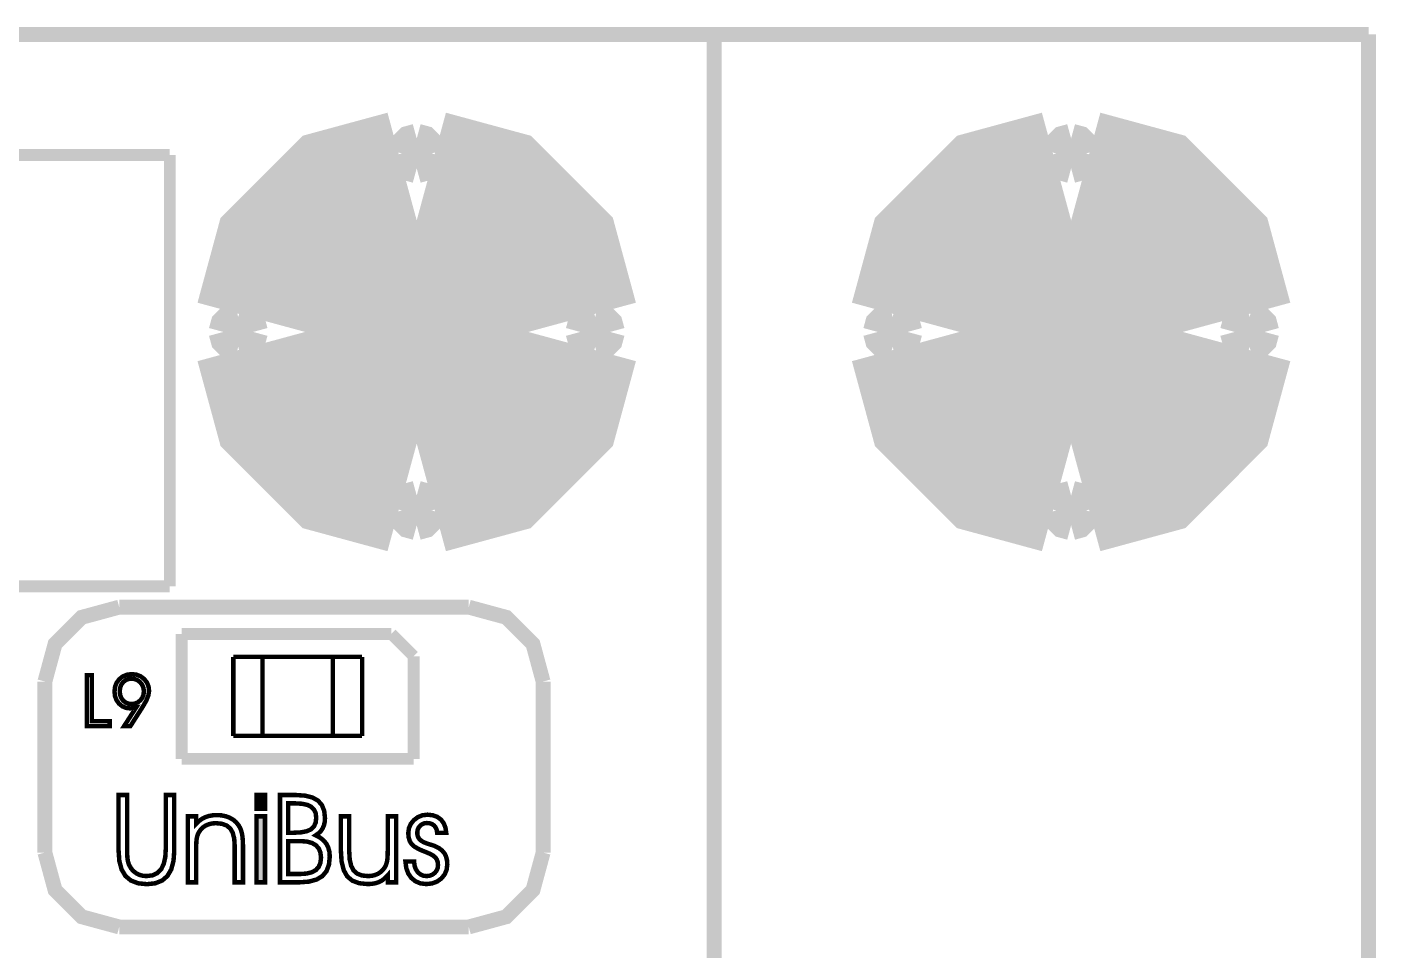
# Model space of a CAD drawing. Extents: x -1.96 to 2.19, y -1.6 to 2.11.
# Drawn here: x 1.28 to 2.187, y 1.488 to 2.108 of the extents above; entities that cross this region are included whole.
import ezdxf

# ---------------------------------------------------------------- set-up
doc = ezdxf.new("R2010")
doc.units = 0
doc.header["$LTSCALE"] = 0.000394
for name, color, linetype in [('KO', 7, 'CONTINUOUS'), ('M4', 7, 'CONTINUOUS'), ('ML', 7, 'CONTINUOUS'), ('TO', 7, 'CONTINUOUS')]:
    doc.layers.add(name, color=color, linetype=linetype)

msp = doc.modelspace()

# ---------------------------------------------------------------- linework, layer by layer
at = {"layer": 'KO', "color": 7, "linetype": 'CONTINUOUS', "const_width": 0.01}
for points in [[(-1.958433, 2.103472), (1.741563, 2.103472)], [(1.741563, -1.596524), (1.741563, 2.103472)], [(1.741563, 2.103472), (2.181563, 2.103472)], [(2.181563, -1.596524), (2.181563, 2.103472)]]:
    msp.add_lwpolyline(points, dxfattribs=at)
at = {"layer": 'M4', "color": 7, "linetype": 'CONTINUOUS', "const_width": 0.003}
for points in [[(1.418256, 1.631898), (1.418256, 1.685043)], [(1.418256, 1.685043), (1.504866, 1.685043)], [(1.437941, 1.631898), (1.437941, 1.685043)], [(1.485181, 1.631898), (1.485181, 1.685043)], [(1.504866, 1.631898), (1.504866, 1.685043)], [(1.418256, 1.631898), (1.504866, 1.631898)]]:
    msp.add_lwpolyline(points, dxfattribs=at)
at = {"layer": 'ML', "color": 7, "linetype": 'CONTINUOUS'}
for points, const_width in [([(1.541563, 1.978472), (1.50376, 1.968207), (1.476828, 1.941276), (1.466563, 1.903472)], 0.15), ([(1.541563, 1.978472), (1.50376, 1.968207), (1.476828, 1.941276), (1.466563, 1.903472)], 0.15), ([(1.616563, 1.903472), (1.606298, 1.941276), (1.579366, 1.968207), (1.541563, 1.978472)], 0.15), ([(1.616563, 1.903472), (1.606298, 1.941276), (1.579366, 1.968207), (1.541563, 1.978472)], 0.15), ([(1.981563, 1.978472), (1.943761, 1.968207), (1.916831, 1.941276), (1.906567, 1.903472)], 0.15), ([(1.981563, 1.978472), (1.943761, 1.968207), (1.916831, 1.941276), (1.906567, 1.903472)], 0.15), ([(2.056559, 1.903472), (2.046295, 1.941276), (2.019365, 1.968207), (1.981563, 1.978472)], 0.15), ([(2.056559, 1.903472), (2.046295, 1.941276), (2.019365, 1.968207), (1.981563, 1.978472)], 0.15), ([(1.541563, 2.033472), (1.536525, 2.032104), (1.532935, 2.028513), (1.531567, 2.023472)], 0.02), ([(1.541563, 2.033472), (1.536525, 2.032104), (1.532935, 2.028513), (1.531567, 2.023472)], 0.02), ([(1.551559, 2.023472), (1.550191, 2.028513), (1.546601, 2.032104), (1.541563, 2.033472)], 0.02), ([(1.551559, 2.023472), (1.550191, 2.028513), (1.546601, 2.032104), (1.541563, 2.033472)], 0.02), ([(1.981563, 2.033472), (1.976522, 2.032104), (1.972932, 2.028513), (1.971563, 2.023472)], 0.02), ([(1.981563, 2.033472), (1.976522, 2.032104), (1.972932, 2.028513), (1.971563, 2.023472)], 0.02), ([(1.991563, 2.023472), (1.990194, 2.028513), (1.986604, 2.032104), (1.981563, 2.033472)], 0.02), ([(1.991563, 2.023472), (1.990194, 2.028513), (1.986604, 2.032104), (1.981563, 2.033472)], 0.02), ([(1.531567, 2.023472), (1.532935, 2.018432), (1.536525, 2.014841), (1.541563, 2.013472)], 0.02), ([(1.531567, 2.023472), (1.532935, 2.018432), (1.536525, 2.014841), (1.541563, 2.013472)], 0.02), ([(1.541563, 2.013472), (1.546601, 2.014841), (1.550191, 2.018432), (1.551559, 2.023472)], 0.02), ([(1.541563, 2.013472), (1.546601, 2.014841), (1.550191, 2.018432), (1.551559, 2.023472)], 0.02), ([(1.971563, 2.023472), (1.972932, 2.018432), (1.976522, 2.014841), (1.981563, 2.013472)], 0.02), ([(1.971563, 2.023472), (1.972932, 2.018432), (1.976522, 2.014841), (1.981563, 2.013472)], 0.02), ([(1.981563, 2.013472), (1.986604, 2.014841), (1.990194, 2.018432), (1.991563, 2.023472)], 0.02), ([(1.981563, 2.013472), (1.986604, 2.014841), (1.990194, 2.018432), (1.991563, 2.023472)], 0.02), ([(1.466563, 1.903472), (1.476828, 1.865669), (1.50376, 1.838738), (1.541563, 1.828472)], 0.15), ([(1.466563, 1.903472), (1.476828, 1.865669), (1.50376, 1.838738), (1.541563, 1.828472)], 0.15), ([(1.541563, 1.828472), (1.579366, 1.838738), (1.606298, 1.865669), (1.616563, 1.903472)], 0.15), ([(1.541563, 1.828472), (1.579366, 1.838738), (1.606298, 1.865669), (1.616563, 1.903472)], 0.15), ([(1.906567, 1.903472), (1.916831, 1.865669), (1.943761, 1.838738), (1.981563, 1.828472)], 0.15), ([(1.906567, 1.903472), (1.916831, 1.865669), (1.943761, 1.838738), (1.981563, 1.828472)], 0.15), ([(1.981563, 1.828472), (2.019365, 1.838738), (2.046295, 1.865669), (2.056559, 1.903472)], 0.15), ([(1.981563, 1.828472), (2.019365, 1.838738), (2.046295, 1.865669), (2.056559, 1.903472)], 0.15), ([(1.421563, 1.913472), (1.416522, 1.912104), (1.412932, 1.908513), (1.411563, 1.903472)], 0.02), ([(1.421563, 1.913472), (1.416522, 1.912104), (1.412932, 1.908513), (1.411563, 1.903472)], 0.02), ([(1.431563, 1.903472), (1.430194, 1.908513), (1.426604, 1.912104), (1.421563, 1.913472)], 0.02), ([(1.431563, 1.903472), (1.430194, 1.908513), (1.426604, 1.912104), (1.421563, 1.913472)], 0.02), ([(1.661563, 1.913469), (1.656525, 1.9121), (1.652935, 1.90851), (1.651567, 1.903472)], 0.02), ([(1.661563, 1.913469), (1.656525, 1.9121), (1.652935, 1.90851), (1.651567, 1.903472)], 0.02), ([(1.671559, 1.903472), (1.670191, 1.90851), (1.666601, 1.9121), (1.661563, 1.913469)], 0.02), ([(1.671559, 1.903472), (1.670191, 1.90851), (1.666601, 1.9121), (1.661563, 1.913469)], 0.02), ([(1.861563, 1.913469), (1.856522, 1.9121), (1.852932, 1.90851), (1.851563, 1.903472)], 0.02), ([(1.861563, 1.913469), (1.856522, 1.9121), (1.852932, 1.90851), (1.851563, 1.903472)], 0.02), ([(1.871563, 1.903472), (1.870194, 1.90851), (1.866604, 1.9121), (1.861563, 1.913469)], 0.02), ([(1.871563, 1.903472), (1.870194, 1.90851), (1.866604, 1.9121), (1.861563, 1.913469)], 0.02), ([(2.101563, 1.913472), (2.096522, 1.912104), (2.092932, 1.908513), (2.091563, 1.903472)], 0.02), ([(2.101563, 1.913472), (2.096522, 1.912104), (2.092932, 1.908513), (2.091563, 1.903472)], 0.02), ([(2.111563, 1.903472), (2.110194, 1.908513), (2.106604, 1.912104), (2.101563, 1.913472)], 0.02), ([(2.111563, 1.903472), (2.110194, 1.908513), (2.106604, 1.912104), (2.101563, 1.913472)], 0.02), ([(1.411563, 1.903472), (1.412932, 1.898432), (1.416522, 1.894841), (1.421563, 1.893472)], 0.02), ([(1.411563, 1.903472), (1.412932, 1.898432), (1.416522, 1.894841), (1.421563, 1.893472)], 0.02), ([(1.421563, 1.893472), (1.426604, 1.894841), (1.430194, 1.898432), (1.431563, 1.903472)], 0.02), ([(1.421563, 1.893472), (1.426604, 1.894841), (1.430194, 1.898432), (1.431563, 1.903472)], 0.02), ([(1.651567, 1.903472), (1.652935, 1.898435), (1.656525, 1.894845), (1.661563, 1.893476)], 0.02), ([(1.651567, 1.903472), (1.652935, 1.898435), (1.656525, 1.894845), (1.661563, 1.893476)], 0.02), ([(1.661563, 1.893476), (1.666601, 1.894845), (1.670191, 1.898435), (1.671559, 1.903472)], 0.02), ([(1.661563, 1.893476), (1.666601, 1.894845), (1.670191, 1.898435), (1.671559, 1.903472)], 0.02), ([(1.851563, 1.903472), (1.852932, 1.898435), (1.856522, 1.894845), (1.861563, 1.893476)], 0.02), ([(1.851563, 1.903472), (1.852932, 1.898435), (1.856522, 1.894845), (1.861563, 1.893476)], 0.02), ([(1.861563, 1.893476), (1.866604, 1.894845), (1.870194, 1.898435), (1.871563, 1.903472)], 0.02), ([(1.861563, 1.893476), (1.866604, 1.894845), (1.870194, 1.898435), (1.871563, 1.903472)], 0.02), ([(2.091563, 1.903472), (2.092932, 1.898432), (2.096522, 1.894841), (2.101563, 1.893472)], 0.02), ([(2.091563, 1.903472), (2.092932, 1.898432), (2.096522, 1.894841), (2.101563, 1.893472)], 0.02), ([(2.101563, 1.893472), (2.106604, 1.894841), (2.110194, 1.898432), (2.111563, 1.903472)], 0.02), ([(2.101563, 1.893472), (2.106604, 1.894841), (2.110194, 1.898432), (2.111563, 1.903472)], 0.02), ([(1.541563, 1.793469), (1.536525, 1.7921), (1.532935, 1.78851), (1.531567, 1.783472)], 0.02), ([(1.541563, 1.793469), (1.536525, 1.7921), (1.532935, 1.78851), (1.531567, 1.783472)], 0.02), ([(1.551559, 1.783472), (1.550191, 1.78851), (1.546601, 1.7921), (1.541563, 1.793469)], 0.02), ([(1.551559, 1.783472), (1.550191, 1.78851), (1.546601, 1.7921), (1.541563, 1.793469)], 0.02), ([(1.981563, 1.793469), (1.976522, 1.7921), (1.972932, 1.78851), (1.971563, 1.783472)], 0.02), ([(1.981563, 1.793469), (1.976522, 1.7921), (1.972932, 1.78851), (1.971563, 1.783472)], 0.02), ([(1.991563, 1.783472), (1.990194, 1.78851), (1.986604, 1.7921), (1.981563, 1.793469)], 0.02), ([(1.991563, 1.783472), (1.990194, 1.78851), (1.986604, 1.7921), (1.981563, 1.793469)], 0.02), ([(1.531567, 1.783472), (1.532935, 1.778435), (1.536525, 1.774845), (1.541563, 1.773476)], 0.02), ([(1.531567, 1.783472), (1.532935, 1.778435), (1.536525, 1.774845), (1.541563, 1.773476)], 0.02), ([(1.541563, 1.773476), (1.546601, 1.774845), (1.550191, 1.778435), (1.551559, 1.783472)], 0.02), ([(1.541563, 1.773476), (1.546601, 1.774845), (1.550191, 1.778435), (1.551559, 1.783472)], 0.02), ([(1.971563, 1.783472), (1.972932, 1.778435), (1.976522, 1.774845), (1.981563, 1.773476)], 0.02), ([(1.971563, 1.783472), (1.972932, 1.778435), (1.976522, 1.774845), (1.981563, 1.773476)], 0.02), ([(1.981563, 1.773476), (1.986604, 1.774845), (1.990194, 1.778435), (1.991563, 1.783472)], 0.02), ([(1.981563, 1.773476), (1.986604, 1.774845), (1.990194, 1.778435), (1.991563, 1.783472)], 0.02)]:
    msp.add_lwpolyline(points, dxfattribs=dict(at, const_width=const_width))
at = {"layer": 'TO', "color": 7, "linetype": 'CONTINUOUS'}
for points, const_width in [([(0.857567, 2.022472), (1.375563, 2.022472)], 0.008), ([(1.375563, 1.732472), (1.375563, 2.022472)], 0.008), ([(0.857567, 1.732472), (1.375563, 1.732472)], 0.008), ([(1.341559, 1.718469), (1.31636, 1.711626), (1.298409, 1.693672), (1.291567, 1.668472)], 0.01), ([(1.341559, 1.718469), (1.31636, 1.711626), (1.298409, 1.693672), (1.291567, 1.668472)], 0.01), ([(1.341563, 1.718472), (1.576563, 1.718472)], 0.01), ([(1.626559, 1.668472), (1.619716, 1.693672), (1.601763, 1.711626), (1.576563, 1.718469)], 0.01), ([(1.626559, 1.668472), (1.619716, 1.693672), (1.601763, 1.711626), (1.576563, 1.718469)], 0.01), ([(1.383563, 1.616472), (1.383563, 1.700472)], 0.008), ([(1.383563, 1.700472), (1.524563, 1.700472)], 0.008), ([(1.524563, 1.700472), (1.539563, 1.685472)], 0.008), ([(1.539563, 1.616472), (1.539563, 1.685472)], 0.008), ([(1.291567, 1.553472), (1.291567, 1.668472)], 0.01), ([(1.335161, 1.638472), (1.31974, 1.638472), (1.31974, 1.672701), (1.323126, 1.672701), (1.323126, 1.641787), (1.335161, 1.641787), (1.335161, 1.638472)], 0.003), ([(1.335161, 1.638472), (1.31974, 1.638472), (1.31974, 1.672701), (1.323126, 1.672701), (1.323126, 1.641787), (1.335161, 1.641787), (1.335161, 1.638472)], 0.003), ([(1.349028, 1.638472), (1.344823, 1.638472), (1.352807, 1.650878), (1.352094, 1.650722), (1.35142, 1.650593), (1.350783, 1.650492), (1.350193, 1.65042), (1.349639, 1.650377), (1.349122, 1.650362), (1.346197, 1.650723), (1.343629, 1.651805), (1.341421, 1.653606), (1.339729, 1.655957), (1.338716, 1.658676), (1.338378, 1.661764), (1.338745, 1.664938), (1.339843, 1.667723), (1.341669, 1.670118), (1.34406, 1.671955), (1.346851, 1.673058), (1.350039, 1.673425), (1.353172, 1.673063), (1.355932, 1.671976), (1.358319, 1.670165), (1.360155, 1.667831), (1.361256, 1.665163), (1.361622, 1.662165), (1.361152, 1.659154), (1.35974, 1.65561), (1.357386, 1.651535), (1.357143, 1.65115), (1.35694, 1.650828), (1.356776, 1.650571), (1.349028, 1.638472)], 0.003), ([(1.349028, 1.638472), (1.344823, 1.638472), (1.352807, 1.650878), (1.352094, 1.650722), (1.35142, 1.650593), (1.350783, 1.650492), (1.350193, 1.65042), (1.349639, 1.650377), (1.349122, 1.650362), (1.346197, 1.650723), (1.343629, 1.651805), (1.341421, 1.653606), (1.339729, 1.655957), (1.338716, 1.658676), (1.338378, 1.661764), (1.338745, 1.664938), (1.339843, 1.667723), (1.341669, 1.670118), (1.34406, 1.671955), (1.346851, 1.673058), (1.350039, 1.673425), (1.353172, 1.673063), (1.355932, 1.671976), (1.358319, 1.670165), (1.360155, 1.667831), (1.361256, 1.665163), (1.361622, 1.662165), (1.361152, 1.659154), (1.35974, 1.65561), (1.357386, 1.651535), (1.357143, 1.65115), (1.35694, 1.650828), (1.356776, 1.650571), (1.349028, 1.638472)], 0.003), ([(1.349831, 1.653346), (1.352049, 1.653619), (1.354019, 1.654436), (1.355736, 1.655795), (1.357059, 1.65755), (1.357853, 1.659556), (1.358118, 1.661815), (1.357848, 1.664098), (1.357037, 1.666131), (1.355685, 1.667909), (1.35395, 1.669287), (1.351982, 1.670114), (1.34978, 1.67039), (1.347663, 1.670122), (1.345788, 1.669322), (1.344157, 1.667992), (1.342895, 1.666245), (1.342138, 1.664202), (1.341886, 1.661862), (1.342134, 1.659529), (1.342883, 1.657491), (1.344134, 1.655748), (1.345762, 1.654415), (1.347662, 1.653614), (1.349831, 1.653346)], 0.003), ([(1.349831, 1.653346), (1.352049, 1.653619), (1.354019, 1.654436), (1.355736, 1.655795), (1.357059, 1.65755), (1.357853, 1.659556), (1.358118, 1.661815), (1.357848, 1.664098), (1.357037, 1.666131), (1.355685, 1.667909), (1.35395, 1.669287), (1.351982, 1.670114), (1.34978, 1.67039), (1.347663, 1.670122), (1.345788, 1.669322), (1.344157, 1.667992), (1.342895, 1.666245), (1.342138, 1.664202), (1.341886, 1.661862), (1.342134, 1.659529), (1.342883, 1.657491), (1.344134, 1.655748), (1.345762, 1.654415), (1.347662, 1.653614), (1.349831, 1.653346)], 0.003), ([(1.626563, 1.553472), (1.626563, 1.668472)], 0.01), ([(1.383563, 1.616472), (1.539563, 1.616472)], 0.008), ([(1.341114, 1.59215), (1.346878, 1.59215), (1.346878, 1.555039), (1.346915, 1.552404), (1.34703, 1.550252), (1.347224, 1.548591), (1.347504, 1.547217), (1.347882, 1.545958), (1.348366, 1.544807), (1.349582, 1.542729), (1.351118, 1.540983), (1.352984, 1.539567), (1.355098, 1.538512), (1.357391, 1.53788), (1.359862, 1.537669), (1.363907, 1.538173), (1.367185, 1.539685), (1.369697, 1.542205), (1.371462, 1.545777), (1.372521, 1.550461), (1.372874, 1.556252), (1.372874, 1.59215), (1.378555, 1.59215), (1.378555, 1.554835), (1.378051, 1.547874), (1.376538, 1.542202), (1.374016, 1.537819), (1.370478, 1.53471), (1.365891, 1.532843), (1.360264, 1.53222), (1.35426, 1.532831), (1.349425, 1.53466), (1.345752, 1.537709), (1.343174, 1.542042), (1.341629, 1.547751), (1.341114, 1.554835), (1.341114, 1.59215)], 0.003), ([(1.341114, 1.59215), (1.346878, 1.59215), (1.346878, 1.555039), (1.346915, 1.552404), (1.34703, 1.550252), (1.347224, 1.548591), (1.347504, 1.547217), (1.347882, 1.545958), (1.348366, 1.544807), (1.349582, 1.542729), (1.351118, 1.540983), (1.352984, 1.539567), (1.355098, 1.538512), (1.357391, 1.53788), (1.359862, 1.537669), (1.363907, 1.538173), (1.367185, 1.539685), (1.369697, 1.542205), (1.371462, 1.545777), (1.372521, 1.550461), (1.372874, 1.556252), (1.372874, 1.59215), (1.378555, 1.59215), (1.378555, 1.554835), (1.378051, 1.547874), (1.376538, 1.542202), (1.374016, 1.537819), (1.370478, 1.53471), (1.365891, 1.532843), (1.360264, 1.53222), (1.35426, 1.532831), (1.349425, 1.53466), (1.345752, 1.537709), (1.343174, 1.542042), (1.341629, 1.547751), (1.341114, 1.554835), (1.341114, 1.59215)], 0.003), ([(1.439571, 1.583004), (1.43389, 1.583004), (1.43389, 1.59215), (1.439571, 1.59215), (1.439571, 1.583004)], 0.003), ([(1.439571, 1.583004), (1.43389, 1.583004), (1.43389, 1.59215), (1.439571, 1.59215), (1.439571, 1.583004)], 0.003), ([(1.449654, 1.59215), (1.460575, 1.59215), (1.46663, 1.591732), (1.471507, 1.590477), (1.475213, 1.588382), (1.477813, 1.585399), (1.479371, 1.581485), (1.47989, 1.576634), (1.479715, 1.57408), (1.479192, 1.571783), (1.478319, 1.569744), (1.47709, 1.56795), (1.475519, 1.566392), (1.473602, 1.565067), (1.476505, 1.563572), (1.478881, 1.561725), (1.480728, 1.559524), (1.482047, 1.55697), (1.482841, 1.554063), (1.483106, 1.550803), (1.482557, 1.545366), (1.48091, 1.540989), (1.478169, 1.537669), (1.47425, 1.535339), (1.469068, 1.533939), (1.462626, 1.533472), (1.449654, 1.533472), (1.449654, 1.59215)], 0.003), ([(1.449654, 1.59215), (1.460575, 1.59215), (1.46663, 1.591732), (1.471507, 1.590477), (1.475213, 1.588382), (1.477813, 1.585399), (1.479371, 1.581485), (1.47989, 1.576634), (1.479715, 1.57408), (1.479192, 1.571783), (1.478319, 1.569744), (1.47709, 1.56795), (1.475519, 1.566392), (1.473602, 1.565067), (1.476505, 1.563572), (1.478881, 1.561725), (1.480728, 1.559524), (1.482047, 1.55697), (1.482841, 1.554063), (1.483106, 1.550803), (1.482557, 1.545366), (1.48091, 1.540989), (1.478169, 1.537669), (1.47425, 1.535339), (1.469068, 1.533939), (1.462626, 1.533472), (1.449654, 1.533472), (1.449654, 1.59215)], 0.003), ([(1.455169, 1.586551), (1.455169, 1.566799), (1.458638, 1.566799), (1.463762, 1.567061), (1.467747, 1.567845), (1.470591, 1.569154), (1.472482, 1.571064), (1.47362, 1.57364), (1.474, 1.576882), (1.473634, 1.579934), (1.472534, 1.582383), (1.470701, 1.584228), (1.46805, 1.58552), (1.464529, 1.586294), (1.460138, 1.586551), (1.455169, 1.586551)], 0.003), ([(1.455169, 1.586551), (1.455169, 1.566799), (1.458638, 1.566799), (1.463762, 1.567061), (1.467747, 1.567845), (1.470591, 1.569154), (1.472482, 1.571064), (1.47362, 1.57364), (1.474, 1.576882), (1.473634, 1.579934), (1.472534, 1.582383), (1.470701, 1.584228), (1.46805, 1.58552), (1.464529, 1.586294), (1.460138, 1.586551), (1.455169, 1.586551)], 0.003), ([(1.387744, 1.577803), (1.39326, 1.577803), (1.39326, 1.572756), (1.3951, 1.574599), (1.397122, 1.576088), (1.399327, 1.577224), (1.401735, 1.578037), (1.404362, 1.578523), (1.407209, 1.578685), (1.410335, 1.578483), (1.413227, 1.577878), (1.415886, 1.57687), (1.418253, 1.575484), (1.420262, 1.573751), (1.421913, 1.571669), (1.422834, 1.569994), (1.423566, 1.568133), (1.424114, 1.566083), (1.424479, 1.563613), (1.424698, 1.560463), (1.424772, 1.556634), (1.424772, 1.533472), (1.419173, 1.533472), (1.419173, 1.558287), (1.418839, 1.563047), (1.417839, 1.566846), (1.416177, 1.569689), (1.41377, 1.57166), (1.410566, 1.572842), (1.406563, 1.573236), (1.404086, 1.573062), (1.401823, 1.572543), (1.399768, 1.571681), (1.397961, 1.570499), (1.396424, 1.569018), (1.395157, 1.56724), (1.394527, 1.565975), (1.394036, 1.564595), (1.393689, 1.563098), (1.393448, 1.561174), (1.393306, 1.558482), (1.39326, 1.555028), (1.39326, 1.533472), (1.387744, 1.533472), (1.387744, 1.577803)], 0.003), ([(1.387744, 1.577803), (1.39326, 1.577803), (1.39326, 1.572756), (1.3951, 1.574599), (1.397122, 1.576088), (1.399327, 1.577224), (1.401735, 1.578037), (1.404362, 1.578523), (1.407209, 1.578685), (1.410335, 1.578483), (1.413227, 1.577878), (1.415886, 1.57687), (1.418253, 1.575484), (1.420262, 1.573751), (1.421913, 1.571669), (1.422834, 1.569994), (1.423566, 1.568133), (1.424114, 1.566083), (1.424479, 1.563613), (1.424698, 1.560463), (1.424772, 1.556634), (1.424772, 1.533472), (1.419173, 1.533472), (1.419173, 1.558287), (1.418839, 1.563047), (1.417839, 1.566846), (1.416177, 1.569689), (1.41377, 1.57166), (1.410566, 1.572842), (1.406563, 1.573236), (1.404086, 1.573062), (1.401823, 1.572543), (1.399768, 1.571681), (1.397961, 1.570499), (1.396424, 1.569018), (1.395157, 1.56724), (1.394527, 1.565975), (1.394036, 1.564595), (1.393689, 1.563098), (1.393448, 1.561174), (1.393306, 1.558482), (1.39326, 1.555028), (1.39326, 1.533472), (1.387744, 1.533472), (1.387744, 1.577803)], 0.003), ([(1.43389, 1.533472), (1.43389, 1.577803), (1.439571, 1.577803), (1.439571, 1.533472), (1.43389, 1.533472)], 0.003), ([(1.43389, 1.533472), (1.43389, 1.577803), (1.439571, 1.577803), (1.439571, 1.533472), (1.43389, 1.533472)], 0.003), ([(1.490587, 1.577803), (1.496185, 1.577803), (1.496185, 1.554268), (1.496511, 1.548818), (1.497492, 1.54454), (1.49913, 1.541437), (1.501508, 1.53934), (1.504733, 1.538086), (1.508799, 1.537669), (1.511252, 1.537842), (1.513493, 1.53836), (1.515524, 1.53922), (1.517336, 1.540408), (1.518895, 1.541903), (1.520201, 1.543705), (1.520813, 1.544934), (1.521298, 1.546301), (1.521661, 1.547803), (1.521902, 1.549762), (1.522049, 1.552496), (1.522098, 1.556004), (1.522098, 1.577803), (1.52778, 1.577803), (1.52778, 1.533472), (1.522098, 1.533472), (1.522098, 1.538272), (1.520313, 1.536365), (1.518392, 1.534848), (1.516339, 1.53372), (1.514069, 1.532931), (1.511499, 1.53246), (1.508634, 1.532303), (1.502844, 1.53288), (1.498241, 1.534609), (1.494827, 1.537488), (1.492473, 1.541698), (1.491059, 1.547423), (1.490587, 1.554669), (1.490587, 1.577803)], 0.003), ([(1.490587, 1.577803), (1.496185, 1.577803), (1.496185, 1.554268), (1.496511, 1.548818), (1.497492, 1.54454), (1.49913, 1.541437), (1.501508, 1.53934), (1.504733, 1.538086), (1.508799, 1.537669), (1.511252, 1.537842), (1.513493, 1.53836), (1.515524, 1.53922), (1.517336, 1.540408), (1.518895, 1.541903), (1.520201, 1.543705), (1.520813, 1.544934), (1.521298, 1.546301), (1.521661, 1.547803), (1.521902, 1.549762), (1.522049, 1.552496), (1.522098, 1.556004), (1.522098, 1.577803), (1.52778, 1.577803), (1.52778, 1.533472), (1.522098, 1.533472), (1.522098, 1.538272), (1.520313, 1.536365), (1.518392, 1.534848), (1.516339, 1.53372), (1.514069, 1.532931), (1.511499, 1.53246), (1.508634, 1.532303), (1.502844, 1.53288), (1.498241, 1.534609), (1.494827, 1.537488), (1.492473, 1.541698), (1.491059, 1.547423), (1.490587, 1.554669), (1.490587, 1.577803)], 0.003), ([(1.533996, 1.547421), (1.539843, 1.547421), (1.539843, 1.547256), (1.540108, 1.544649), (1.540902, 1.542361), (1.54222, 1.54039), (1.543931, 1.538878), (1.545896, 1.537971), (1.54811, 1.537669), (1.550211, 1.537902), (1.552061, 1.5386), (1.553665, 1.53976), (1.554894, 1.541281), (1.555634, 1.543041), (1.555882, 1.545039), (1.555689, 1.54702), (1.555107, 1.548726), (1.554134, 1.550157), (1.552648, 1.551422), (1.55053, 1.552633), (1.54778, 1.553787), (1.543434, 1.555548), (1.540222, 1.557332), (1.53815, 1.559138), (1.536898, 1.561175), (1.536145, 1.563623), (1.535894, 1.566484), (1.536312, 1.569775), (1.537568, 1.572715), (1.539665, 1.575299), (1.542349, 1.577317), (1.545392, 1.578529), (1.548783, 1.578933), (1.552315, 1.578575), (1.555321, 1.577501), (1.557807, 1.575713), (1.559692, 1.573274), (1.560888, 1.570275), (1.561398, 1.566717), (1.555315, 1.566717), (1.555003, 1.568662), (1.554341, 1.570288), (1.553323, 1.571598), (1.55198, 1.572563), (1.550346, 1.573142), (1.548425, 1.573335), (1.546673, 1.573127), (1.545129, 1.572504), (1.543791, 1.571465), (1.542758, 1.570112), (1.542139, 1.568556), (1.541933, 1.566799), (1.542019, 1.565552), (1.542277, 1.564444), (1.542705, 1.563472), (1.543323, 1.562605), (1.544166, 1.561792), (1.545236, 1.561035), (1.546472, 1.560371), (1.548039, 1.559726), (1.549937, 1.559098), (1.551763, 1.558533), (1.553138, 1.558079), (1.554063, 1.557736), (1.556587, 1.556423), (1.558623, 1.554852), (1.560173, 1.55302), (1.56126, 1.550877), (1.56191, 1.548379), (1.562126, 1.54552), (1.561682, 1.541927), (1.560351, 1.538767), (1.558138, 1.536043), (1.55524, 1.533968), (1.551867, 1.53272), (1.548028, 1.532303), (1.544133, 1.532757), (1.540787, 1.534119), (1.537984, 1.53639), (1.535858, 1.539439), (1.53453, 1.543115), (1.533996, 1.547421)], 0.003), ([(1.533996, 1.547421), (1.539843, 1.547421), (1.539843, 1.547256), (1.540108, 1.544649), (1.540902, 1.542361), (1.54222, 1.54039), (1.543931, 1.538878), (1.545896, 1.537971), (1.54811, 1.537669), (1.550211, 1.537902), (1.552061, 1.5386), (1.553665, 1.53976), (1.554894, 1.541281), (1.555634, 1.543041), (1.555882, 1.545039), (1.555689, 1.54702), (1.555107, 1.548726), (1.554134, 1.550157), (1.552648, 1.551422), (1.55053, 1.552633), (1.54778, 1.553787), (1.543434, 1.555548), (1.540222, 1.557332), (1.53815, 1.559138), (1.536898, 1.561175), (1.536145, 1.563623), (1.535894, 1.566484), (1.536312, 1.569775), (1.537568, 1.572715), (1.539665, 1.575299), (1.542349, 1.577317), (1.545392, 1.578529), (1.548783, 1.578933), (1.552315, 1.578575), (1.555321, 1.577501), (1.557807, 1.575713), (1.559692, 1.573274), (1.560888, 1.570275), (1.561398, 1.566717), (1.555315, 1.566717), (1.555003, 1.568662), (1.554341, 1.570288), (1.553323, 1.571598), (1.55198, 1.572563), (1.550346, 1.573142), (1.548425, 1.573335), (1.546673, 1.573127), (1.545129, 1.572504), (1.543791, 1.571465), (1.542758, 1.570112), (1.542139, 1.568556), (1.541933, 1.566799), (1.542019, 1.565552), (1.542277, 1.564444), (1.542705, 1.563472), (1.543323, 1.562605), (1.544166, 1.561792), (1.545236, 1.561035), (1.546472, 1.560371), (1.548039, 1.559726), (1.549937, 1.559098), (1.551763, 1.558533), (1.553138, 1.558079), (1.554063, 1.557736), (1.556587, 1.556423), (1.558623, 1.554852), (1.560173, 1.55302), (1.56126, 1.550877), (1.56191, 1.548379), (1.562126, 1.54552), (1.561682, 1.541927), (1.560351, 1.538767), (1.558138, 1.536043), (1.55524, 1.533968), (1.551867, 1.53272), (1.548028, 1.532303), (1.544133, 1.532757), (1.540787, 1.534119), (1.537984, 1.53639), (1.535858, 1.539439), (1.53453, 1.543115), (1.533996, 1.547421)], 0.003), ([(1.455169, 1.561201), (1.455169, 1.539071), (1.463272, 1.539071), (1.467615, 1.539369), (1.471126, 1.540267), (1.473807, 1.541768), (1.475702, 1.543893), (1.47684, 1.546664), (1.47722, 1.550075), (1.476835, 1.553496), (1.475678, 1.556281), (1.473752, 1.558437), (1.471047, 1.559972), (1.467554, 1.560894), (1.463272, 1.561201), (1.455169, 1.561201)], 0.003), ([(1.455169, 1.561201), (1.455169, 1.539071), (1.463272, 1.539071), (1.467615, 1.539369), (1.471126, 1.540267), (1.473807, 1.541768), (1.475702, 1.543893), (1.47684, 1.546664), (1.47722, 1.550075), (1.476835, 1.553496), (1.475678, 1.556281), (1.473752, 1.558437), (1.471047, 1.559972), (1.467554, 1.560894), (1.463272, 1.561201), (1.455169, 1.561201)], 0.003), ([(1.291567, 1.553472), (1.298409, 1.528273), (1.31636, 1.510319), (1.341559, 1.503476)], 0.01), ([(1.291567, 1.553472), (1.298409, 1.528273), (1.31636, 1.510319), (1.341559, 1.503476)], 0.01), ([(1.576563, 1.503476), (1.601763, 1.510319), (1.619716, 1.528273), (1.626559, 1.553472)], 0.01), ([(1.576563, 1.503476), (1.601763, 1.510319), (1.619716, 1.528273), (1.626559, 1.553472)], 0.01), ([(1.341563, 1.503472), (1.576563, 1.503472)], 0.01)]:
    msp.add_lwpolyline(points, dxfattribs=dict(at, const_width=const_width))
at = {"layer": 'TO', "color": 7}
for points in [[(1.439571, 1.583004), (1.43389, 1.583004), (1.439571, 1.59215), (1.43389, 1.59215)], [(1.43389, 1.533472), (1.43389, 1.577803), (1.439571, 1.533472), (1.439571, 1.577803)]]:
    msp.add_solid(points, dxfattribs=at)

doc.saveas('drawing.dxf')
